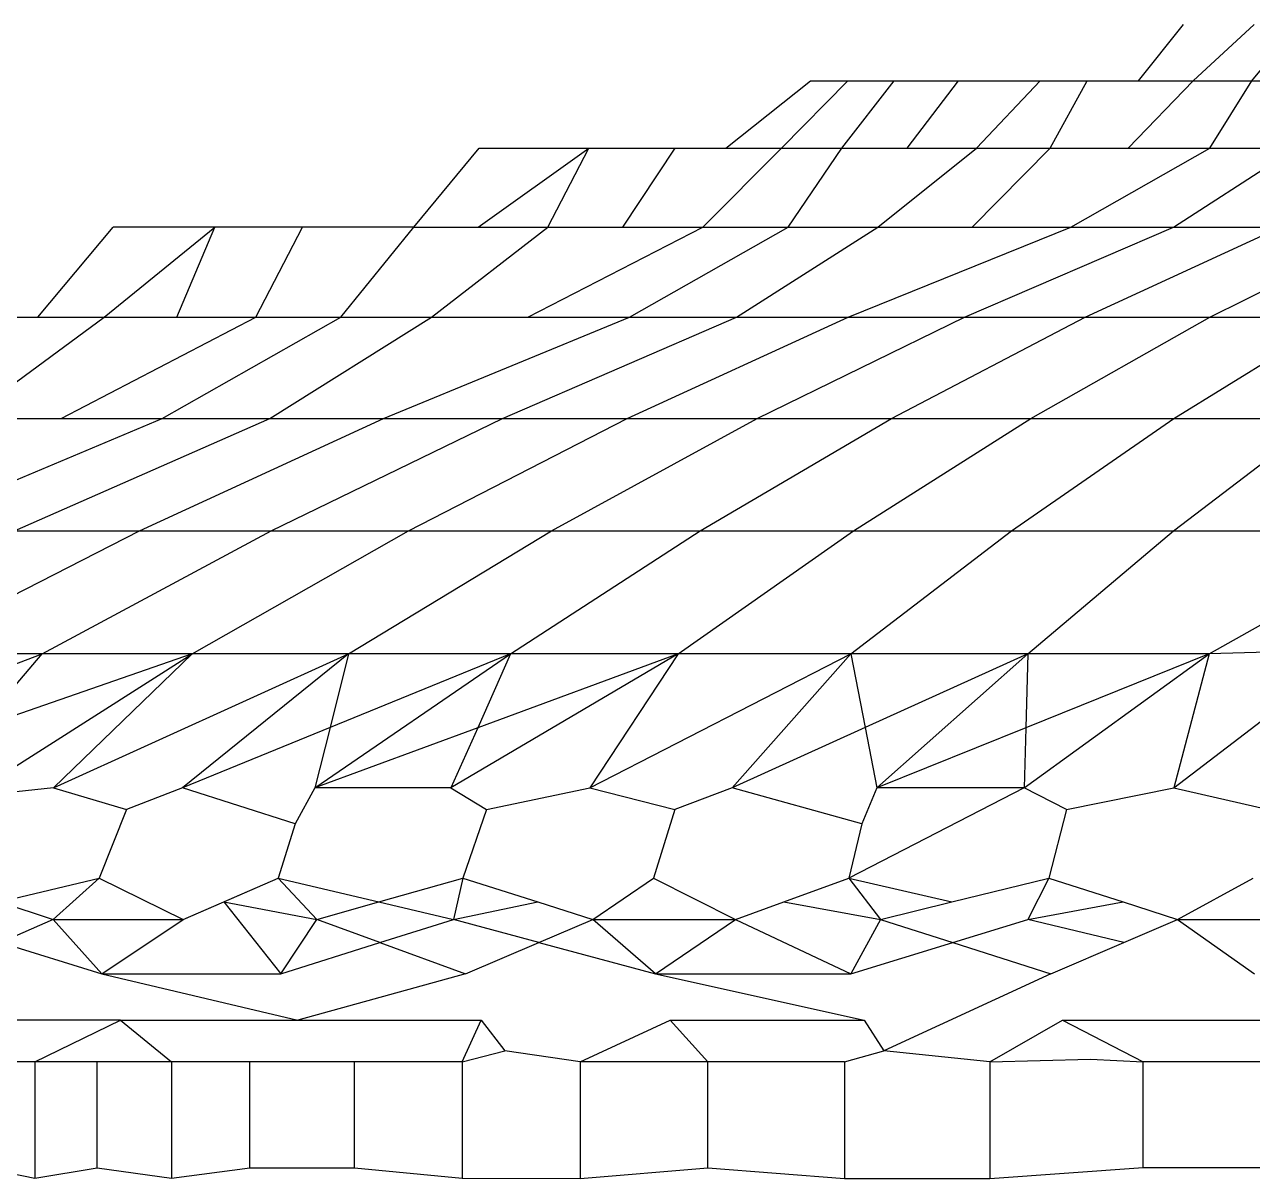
# Model space of a CAD drawing. Header units: inches. Extents: x 12 to 4610, y 7 to 3258.
# Drawn here: x 755.832 to 756.694, y 1694.385 to 1695.196 of the extents above; entities that cross this region are included whole.
import ezdxf

# ---------------------------------------------------------------- set-up
doc = ezdxf.new("R2010")
doc.units = ezdxf.units.IN
doc.header["$MEASUREMENT"] = 0

msp = doc.modelspace()

# ---------------------------------------------------------------- linework, layer by layer
for p, q in [((756.64565, 1695.19553), (756.61397, 1695.15607)), ((756.69539, 1695.19553), (756.65254, 1695.15607)), ((756.6938, 1695.15607), (756.72652, 1695.19553)), ((756.32448, 1695.10863), (756.38387, 1695.15607)), ((756.36354, 1695.10863), (756.41011, 1695.15607)), ((756.38387, 1695.15607), (756.44264, 1695.15607)), ((756.40596, 1695.10863), (756.44264, 1695.15607)), ((756.41011, 1695.15607), (756.44264, 1695.15607)), ((756.44264, 1695.15607), (756.48781, 1695.15607)), ((756.45168, 1695.10863), (756.48781, 1695.15607)), ((756.48781, 1695.15607), (756.54512, 1695.15607)), ((756.50044, 1695.10863), (756.54512, 1695.15607)), ((756.54512, 1695.15607), (756.57814, 1695.15607)), ((756.5522, 1695.10863), (756.57814, 1695.15607)), ((756.57814, 1695.15607), (756.61397, 1695.15607)), ((756.57814, 1695.15607), (756.65254, 1695.15607)), ((756.60689, 1695.10863), (756.65254, 1695.15607)), ((756.61397, 1695.15607), (756.65254, 1695.15607)), ((756.65254, 1695.15607), (756.6938, 1695.15607)), ((756.66432, 1695.10863), (756.6938, 1695.15607)), ((756.6938, 1695.15607), (756.73757, 1695.15607)), ((756.1053, 1695.05324), (756.1512, 1695.10863)), ((756.15041, 1695.05324), (756.22817, 1695.10863)), ((756.1512, 1695.10863), (756.18215, 1695.10863)), ((756.18215, 1695.10863), (756.25667, 1695.10863)), ((756.18215, 1695.10863), (756.22817, 1695.10863)), ((756.19936, 1695.05324), (756.22817, 1695.10863)), ((756.22817, 1695.10863), (756.25667, 1695.10863)), ((756.22817, 1695.10863), (756.28884, 1695.10863)), ((756.25203, 1695.05324), (756.28884, 1695.10863)), ((756.25667, 1695.10863), (756.28884, 1695.10863)), ((756.25667, 1695.10863), (756.32448, 1695.10863)), ((756.28884, 1695.10863), (756.32448, 1695.10863)), ((756.28884, 1695.10863), (756.36354, 1695.10863)), ((756.30831, 1695.05324), (756.36354, 1695.10863)), ((756.32448, 1695.10863), (756.36354, 1695.10863)), ((756.36354, 1695.10863), (756.40596, 1695.10863)), ((756.36812, 1695.05324), (756.40596, 1695.10863)), ((756.40596, 1695.10863), (756.45168, 1695.10863)), ((756.43117, 1695.05324), (756.50044, 1695.10863)), ((756.45168, 1695.10863), (756.50044, 1695.10863)), ((756.49745, 1695.05324), (756.5522, 1695.10863)), ((756.50044, 1695.10863), (756.5522, 1695.10863)), ((756.5522, 1695.10863), (756.60689, 1695.10863)), ((756.56673, 1695.05324), (756.66432, 1695.10863)), ((756.60689, 1695.10863), (756.66432, 1695.10863)), ((756.63887, 1695.05324), (756.72438, 1695.10863)), ((756.66432, 1695.10863), (756.72438, 1695.10863)), ((755.8412, 1694.98998), (755.89418, 1695.05324)), ((755.88777, 1694.98998), (755.96547, 1695.05324)), ((755.96547, 1695.05324), (755.89418, 1695.05324)), ((755.93886, 1694.98998), (755.96547, 1695.05324)), ((756.02712, 1695.05324), (755.96547, 1695.05324)), ((755.99428, 1694.98998), (756.02712, 1695.05324)), ((756.1053, 1695.05324), (756.02712, 1695.05324)), ((756.05397, 1694.98998), (756.1053, 1695.05324)), ((756.1053, 1695.05324), (756.15041, 1695.05324)), ((756.11769, 1694.98998), (756.19936, 1695.05324)), ((756.15041, 1695.05324), (756.19936, 1695.05324)), ((756.18538, 1694.98998), (756.30831, 1695.05324)), ((756.19936, 1695.05324), (756.25203, 1695.05324)), ((756.25203, 1695.05324), (756.30831, 1695.05324)), ((756.25679, 1694.98998), (756.36812, 1695.05324)), ((756.30831, 1695.05324), (756.36812, 1695.05324)), ((756.3318, 1694.98998), (756.43117, 1695.05324)), ((756.36812, 1695.05324), (756.43117, 1695.05324)), ((756.4103, 1694.98998), (756.56673, 1695.05324)), ((756.43117, 1695.05324), (756.49745, 1695.05324)), ((756.49196, 1694.98998), (756.63887, 1695.05324)), ((756.49745, 1695.05324), (756.56673, 1695.05324)), ((756.56673, 1695.05324), (756.63887, 1695.05324)), ((756.57668, 1694.98998), (756.71364, 1695.05324)), ((756.63887, 1695.05324), (756.71364, 1695.05324)), ((756.6642, 1694.98998), (756.79097, 1695.05324)), ((755.79103, 1694.9189), (755.88777, 1694.98998)), ((755.79921, 1694.98998), (755.8412, 1694.98998)), ((755.8412, 1694.98998), (755.88777, 1694.98998)), ((755.85756, 1694.9189), (755.99428, 1694.98998)), ((755.88777, 1694.98998), (755.93886, 1694.98998)), ((755.92867, 1694.9189), (756.05397, 1694.98998)), ((755.93886, 1694.98998), (755.99428, 1694.98998)), ((755.99428, 1694.98998), (756.05397, 1694.98998)), ((756.00423, 1694.9189), (756.11769, 1694.98998)), ((756.05397, 1694.98998), (756.11769, 1694.98998)), ((756.08394, 1694.9189), (756.25679, 1694.98998)), ((756.11769, 1694.98998), (756.18538, 1694.98998)), ((756.16762, 1694.9189), (756.3318, 1694.98998)), ((756.18538, 1694.98998), (756.25679, 1694.98998)), ((756.25514, 1694.9189), (756.4103, 1694.98998)), ((756.25679, 1694.98998), (756.3318, 1694.98998)), ((756.3318, 1694.98998), (756.4103, 1694.98998)), ((756.34633, 1694.9189), (756.49196, 1694.98998)), ((756.4103, 1694.98998), (756.49196, 1694.98998)), ((756.44081, 1694.9189), (756.57668, 1694.98998)), ((756.49196, 1694.98998), (756.57668, 1694.98998)), ((756.53847, 1694.9189), (756.6642, 1694.98998)), ((756.57668, 1694.98998), (756.6642, 1694.98998)), ((756.63906, 1694.9189), (756.75429, 1694.98998)), ((756.6642, 1694.98998), (756.75429, 1694.98998)), ((755.74153, 1694.84009), (755.92867, 1694.9189)), ((755.79103, 1694.9189), (755.85756, 1694.9189)), ((755.82479, 1694.84009), (756.00423, 1694.9189)), ((755.85756, 1694.9189), (755.92867, 1694.9189)), ((755.91274, 1694.84009), (756.08394, 1694.9189)), ((755.92867, 1694.9189), (756.00423, 1694.9189)), ((756.00423, 1694.9189), (756.08394, 1694.9189)), ((756.00502, 1694.84009), (756.16762, 1694.9189)), ((756.08394, 1694.9189), (756.16762, 1694.9189)), ((756.10158, 1694.84009), (756.25514, 1694.9189)), ((756.16762, 1694.9189), (756.25514, 1694.9189)), ((756.2021, 1694.84009), (756.34633, 1694.9189)), ((756.25514, 1694.9189), (756.34633, 1694.9189)), ((756.30629, 1694.84009), (756.44081, 1694.9189)), ((756.34633, 1694.9189), (756.44081, 1694.9189)), ((756.41402, 1694.84009), (756.53847, 1694.9189)), ((756.44081, 1694.9189), (756.53847, 1694.9189)), ((756.52492, 1694.84009), (756.63906, 1694.9189)), ((756.53847, 1694.9189), (756.63906, 1694.9189)), ((756.63881, 1694.84009), (756.74233, 1694.9189)), ((756.63906, 1694.9189), (756.74233, 1694.9189)), ((755.74336, 1694.75361), (755.91274, 1694.84009)), ((755.82479, 1694.84009), (755.91274, 1694.84009)), ((755.84426, 1694.75361), (756.00502, 1694.84009)), ((755.91274, 1694.84009), (756.00502, 1694.84009)), ((755.94966, 1694.75361), (756.10158, 1694.84009)), ((756.00502, 1694.84009), (756.10158, 1694.84009)), ((756.0594, 1694.75361), (756.2021, 1694.84009)), ((756.10158, 1694.84009), (756.2021, 1694.84009)), ((756.1733, 1694.75361), (756.30629, 1694.84009)), ((756.2021, 1694.84009), (756.30629, 1694.84009)), ((756.29091, 1694.75361), (756.41402, 1694.84009)), ((756.30629, 1694.84009), (756.41402, 1694.84009)), ((756.41207, 1694.75361), (756.52492, 1694.84009)), ((756.41402, 1694.84009), (756.52492, 1694.84009)), ((756.52492, 1694.84009), (756.63881, 1694.84009)), ((756.53639, 1694.75361), (756.63881, 1694.84009)), ((756.63881, 1694.84009), (756.75533, 1694.84009)), ((756.66371, 1694.75361), (756.7527, 1694.80372)), ((755.70784, 1694.70186), (755.84426, 1694.75361)), ((755.84426, 1694.75361), (755.74336, 1694.75361)), ((755.79122, 1694.65291), (755.94966, 1694.75361)), ((755.94966, 1694.75361), (755.79997, 1694.70162)), ((755.79997, 1694.70162), (755.84426, 1694.75361)), ((755.94966, 1694.75361), (755.84426, 1694.75361)), ((755.85219, 1694.65954), (756.0594, 1694.75361)), ((755.94966, 1694.75361), (755.85219, 1694.65954)), ((756.0594, 1694.75361), (755.94283, 1694.65954)), ((756.0594, 1694.75361), (755.94966, 1694.75361)), ((756.03591, 1694.65954), (756.1733, 1694.75361)), ((756.0594, 1694.75361), (756.04647, 1694.70184)), ((756.1733, 1694.75361), (756.04647, 1694.70184)), ((756.1733, 1694.75361), (756.0594, 1694.75361)), ((756.29091, 1694.75361), (756.13136, 1694.65954)), ((756.1733, 1694.75361), (756.15015, 1694.70168)), ((756.29091, 1694.75361), (756.15015, 1694.70168)), ((756.29091, 1694.75361), (756.1733, 1694.75361)), ((756.22902, 1694.65954), (756.41207, 1694.75361)), ((756.29091, 1694.75361), (756.22902, 1694.65954)), ((756.41207, 1694.75361), (756.29091, 1694.75361)), ((756.32875, 1694.65954), (756.41207, 1694.75361)), ((756.53639, 1694.75361), (756.41207, 1694.75361)), ((756.41207, 1694.75361), (756.42217, 1694.70186)), ((756.53639, 1694.75361), (756.42217, 1694.70186)), ((756.53639, 1694.75361), (756.43044, 1694.65954)), ((756.53395, 1694.65954), (756.66371, 1694.75361)), ((756.53639, 1694.75361), (756.53505, 1694.70172)), ((756.66371, 1694.75361), (756.53505, 1694.70172)), ((756.66371, 1694.75361), (756.53639, 1694.75361)), ((756.63906, 1694.65954), (756.76595, 1694.75678)), ((756.66371, 1694.75361), (756.63906, 1694.65954)), ((756.76595, 1694.75678), (756.66371, 1694.75361)), ((756.04647, 1694.70184), (755.94283, 1694.65954)), ((756.04647, 1694.70184), (756.03591, 1694.65954)), ((756.15015, 1694.70168), (756.03591, 1694.65954)), ((756.15015, 1694.70168), (756.13136, 1694.65954)), ((756.42217, 1694.70186), (756.32875, 1694.65954)), ((756.42217, 1694.70186), (756.43044, 1694.65954)), ((756.53505, 1694.70172), (756.43044, 1694.65954)), ((756.53505, 1694.70172), (756.53395, 1694.65954)), ((755.85219, 1694.65954), (755.79122, 1694.65291)), ((755.85219, 1694.65954), (755.90352, 1694.64443)), ((755.94283, 1694.65954), (755.90352, 1694.64443)), ((756.02193, 1694.6343), (755.94283, 1694.65954)), ((756.03591, 1694.65954), (756.02193, 1694.6343)), ((756.13136, 1694.65954), (756.03591, 1694.65954)), ((756.13136, 1694.65954), (756.15633, 1694.64443)), ((756.15633, 1694.64443), (756.22902, 1694.65954)), ((756.22902, 1694.65954), (756.28865, 1694.64443)), ((756.32875, 1694.65954), (756.28865, 1694.64443)), ((756.42, 1694.6343), (756.32875, 1694.65954)), ((756.53395, 1694.65954), (756.41078, 1694.5962)), ((756.43044, 1694.65954), (756.42, 1694.6343)), ((756.53395, 1694.65954), (756.43044, 1694.65954)), ((756.56355, 1694.64443), (756.53395, 1694.65954)), ((756.56355, 1694.64443), (756.63906, 1694.65954)), ((756.63906, 1694.65954), (756.70546, 1694.64443)), ((755.90352, 1694.64443), (755.88436, 1694.5962)), ((756.15633, 1694.64443), (756.13979, 1694.5962)), ((756.28865, 1694.64443), (756.27352, 1694.5962)), ((756.56355, 1694.64443), (756.55123, 1694.5962)), ((756.02193, 1694.6343), (756.00997, 1694.5962)), ((756.42, 1694.6343), (756.41078, 1694.5962)), ((755.81447, 1694.57948), (755.88436, 1694.5962)), ((755.85207, 1694.56722), (755.88436, 1694.5962)), ((755.88436, 1694.5962), (755.94344, 1694.56722)), ((755.94344, 1694.56722), (756.00997, 1694.5962)), ((755.97186, 1694.5796), (756.00997, 1694.5962)), ((756.03713, 1694.56722), (756.00997, 1694.5962)), ((756.00997, 1694.5962), (756.08076, 1694.57953)), ((756.08076, 1694.57953), (756.13979, 1694.5962)), ((756.13979, 1694.5962), (756.13307, 1694.56722)), ((756.13979, 1694.5962), (756.19248, 1694.57948)), ((756.2311, 1694.56722), (756.27352, 1694.5962)), ((756.27352, 1694.5962), (756.33113, 1694.56722)), ((756.36505, 1694.57956), (756.41078, 1694.5962)), ((756.41078, 1694.5962), (756.43294, 1694.56722)), ((756.41078, 1694.5962), (756.48315, 1694.57952)), ((756.48315, 1694.57952), (756.55123, 1694.5962)), ((756.55123, 1694.5962), (756.53652, 1694.56722)), ((756.55123, 1694.5962), (756.60341, 1694.57948)), ((756.64168, 1694.56722), (756.6946, 1694.5962)), ((755.81447, 1694.57948), (755.85207, 1694.56722)), ((755.94344, 1694.56722), (755.97186, 1694.5796)), ((755.97186, 1694.5796), (756.03713, 1694.56722)), ((755.97186, 1694.5796), (756.01186, 1694.52895)), ((756.03713, 1694.56722), (756.08076, 1694.57953)), ((756.08076, 1694.57953), (756.13307, 1694.56722)), ((756.13307, 1694.56722), (756.19248, 1694.57948)), ((756.19248, 1694.57948), (756.2311, 1694.56722)), ((756.33113, 1694.56722), (756.36505, 1694.57956)), ((756.36505, 1694.57956), (756.43294, 1694.56722)), ((756.43294, 1694.56722), (756.48315, 1694.57952)), ((756.53652, 1694.56722), (756.60341, 1694.57948)), ((756.60341, 1694.57948), (756.64168, 1694.56722)), ((755.85207, 1694.56722), (755.81534, 1694.55101)), ((755.85207, 1694.56722), (755.94344, 1694.56722)), ((755.85207, 1694.56722), (755.88631, 1694.52895)), ((755.88631, 1694.52895), (755.94344, 1694.56722)), ((756.01186, 1694.52895), (756.03713, 1694.56722)), ((756.08152, 1694.55094), (756.03713, 1694.56722)), ((756.08152, 1694.55094), (756.13307, 1694.56722)), ((756.19318, 1694.55103), (756.13307, 1694.56722)), ((756.19318, 1694.55103), (756.2311, 1694.56722)), ((756.2311, 1694.56722), (756.33113, 1694.56722)), ((756.2751, 1694.52895), (756.2311, 1694.56722)), ((756.2751, 1694.52895), (756.33113, 1694.56722)), ((756.33113, 1694.56722), (756.41219, 1694.52895)), ((756.43294, 1694.56722), (756.41219, 1694.52895)), ((756.43294, 1694.56722), (756.48372, 1694.55097)), ((756.48372, 1694.55097), (756.53652, 1694.56722)), ((756.60393, 1694.55102), (756.53652, 1694.56722)), ((756.60393, 1694.55102), (756.64168, 1694.56722)), ((756.64168, 1694.56722), (756.74831, 1694.56722)), ((756.64168, 1694.56722), (756.69576, 1694.52895)), ((755.81534, 1694.55101), (755.88631, 1694.52895)), ((756.01186, 1694.52895), (756.08152, 1694.55094)), ((756.08152, 1694.55094), (756.1415, 1694.52895)), ((756.1415, 1694.52895), (756.19318, 1694.55103)), ((756.19318, 1694.55103), (756.2751, 1694.52895)), ((756.41219, 1694.52895), (756.48372, 1694.55097)), ((756.48372, 1694.55097), (756.55251, 1694.52895)), ((756.55251, 1694.52895), (756.60393, 1694.55102)), ((755.88631, 1694.52895), (756.01186, 1694.52895)), ((755.88631, 1694.52895), (756.02388, 1694.4965)), ((756.1415, 1694.52895), (756.02388, 1694.4965)), ((756.2751, 1694.52895), (756.41219, 1694.52895)), ((756.2751, 1694.52895), (756.42146, 1694.4965)), ((756.55251, 1694.52895), (756.43532, 1694.47483)), ((755.89925, 1694.4965), (755.66365, 1694.4965)), ((755.83913, 1694.46721), (755.89925, 1694.4965)), ((755.89925, 1694.4965), (756.02388, 1694.4965)), ((755.89925, 1694.4965), (755.93514, 1694.46721)), ((756.02388, 1694.4965), (756.15267, 1694.4965)), ((756.13918, 1694.46721), (756.15267, 1694.4965)), ((756.15267, 1694.4965), (756.16933, 1694.47483)), ((756.222, 1694.46721), (756.2853, 1694.4965)), ((756.2853, 1694.4965), (756.42146, 1694.4965)), ((756.2853, 1694.4965), (756.31166, 1694.46721)), ((756.42146, 1694.4965), (756.43532, 1694.47483)), ((756.50984, 1694.46721), (756.56081, 1694.4965)), ((756.56081, 1694.4965), (756.70302, 1694.4965)), ((756.56081, 1694.4965), (756.61745, 1694.46721)), ((756.13918, 1694.46721), (756.16933, 1694.47483)), ((756.222, 1694.46721), (756.16933, 1694.47483)), ((756.40773, 1694.46721), (756.43532, 1694.47483)), ((756.50984, 1694.46721), (756.43532, 1694.47483)), ((755.83913, 1694.46721), (755.80379, 1694.46721)), ((755.83913, 1694.46721), (755.83913, 1694.38548)), ((755.88295, 1694.46721), (755.83913, 1694.46721)), ((755.88295, 1694.39278), (755.88295, 1694.46721)), ((755.93514, 1694.46721), (755.88295, 1694.46721)), ((755.99019, 1694.46721), (755.93514, 1694.46721)), ((755.93514, 1694.46721), (755.93514, 1694.38546)), ((755.99019, 1694.3928), (755.99019, 1694.46721)), ((756.06355, 1694.46721), (755.99019, 1694.46721)), ((756.06355, 1694.39281), (756.06355, 1694.46721)), ((756.13918, 1694.46721), (756.06355, 1694.46721)), ((756.13918, 1694.46721), (756.13918, 1694.38541)), ((756.31166, 1694.46721), (756.222, 1694.46721)), ((756.222, 1694.46721), (756.222, 1694.38539)), ((756.31166, 1694.39285), (756.31166, 1694.46721)), ((756.40773, 1694.46721), (756.31166, 1694.46721)), ((756.40773, 1694.46721), (756.40773, 1694.38534)), ((756.50984, 1694.46721), (756.5804, 1694.46914)), ((756.50984, 1694.46721), (756.50984, 1694.38532)), ((756.5804, 1694.46914), (756.61745, 1694.46721)), ((756.61745, 1694.39289), (756.61745, 1694.46721)), ((756.73006, 1694.46721), (756.61745, 1694.46721)), ((755.80379, 1694.39277), (755.83913, 1694.38548)), ((755.83913, 1694.38548), (755.88295, 1694.39278)), ((755.88295, 1694.39278), (755.93514, 1694.38546)), ((755.93514, 1694.38546), (755.99019, 1694.3928)), ((755.99019, 1694.3928), (756.06355, 1694.39281)), ((756.06355, 1694.39281), (756.13918, 1694.38541)), ((756.222, 1694.38539), (756.31166, 1694.39285)), ((756.31166, 1694.39285), (756.40773, 1694.38534)), ((756.50984, 1694.38532), (756.61745, 1694.39289)), ((756.61745, 1694.39289), (756.73006, 1694.39291)), ((756.13918, 1694.38541), (756.222, 1694.38539)), ((756.40773, 1694.38534), (756.50984, 1694.38532))]:
    msp.add_line(p, q)

doc.saveas('drawing.dxf')
